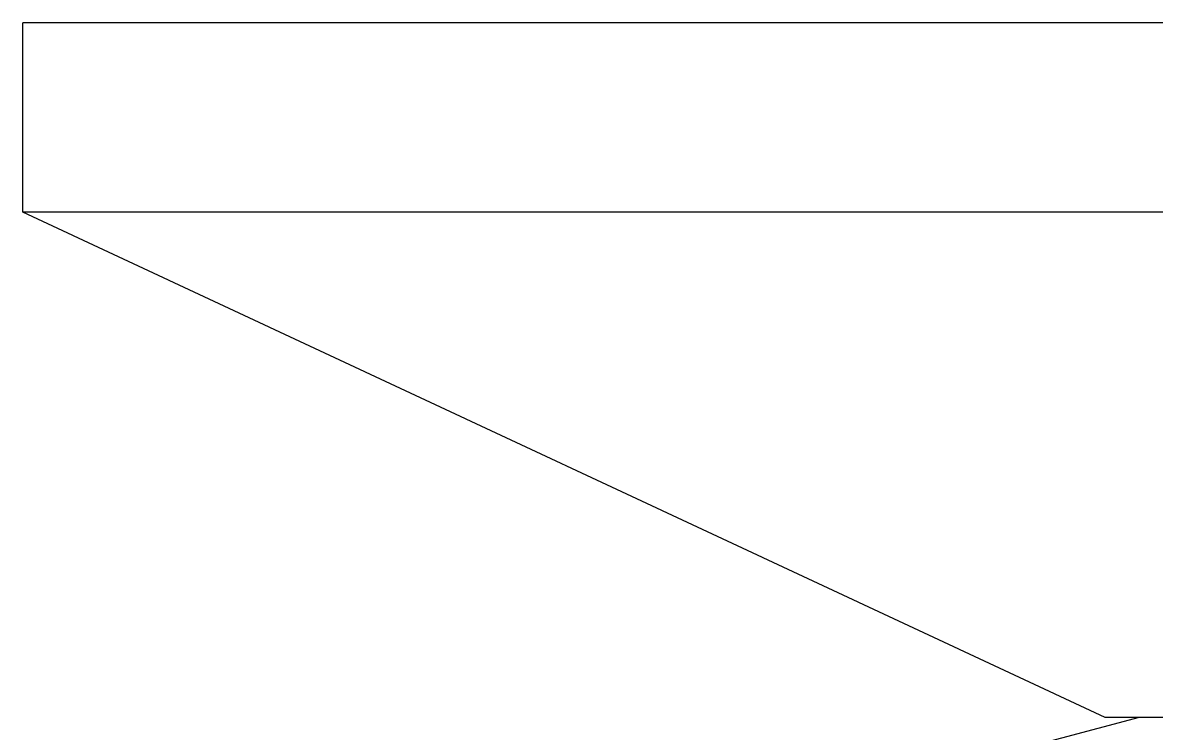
# Model space of a CAD drawing. Extents: x 16296660632 to 16296672895, y -37409619871 to -37409617326.
# Drawn here: x 16296672247.83 to 16296672263.75, y -37409617568.34 to -37409617558.36 of the extents above; entities that cross this region are included whole.
import ezdxf

# ---------------------------------------------------------------- set-up
doc = ezdxf.new("R2010")
doc.units = 0
doc.header["$LTSCALE"] = 10
doc.header["$MEASUREMENT"] = 0
doc.layers.get('0').update_dxf_attribs({"linetype": 'CONTINUOUS'})
doc.layers.add('06___PRT_ALL_SURFS', color=7, linetype='CONTINUOUS')

msp = doc.modelspace()

# ---------------------------------------------------------------- linework, layer by layer
at = {"color": 7, "linetype": 'Continuous'}
for p, q in [((16296672247.832979, -37409617561.022903), (16296672247.832979, -37409617558.363678)), ((16296672302.34096, -37409617558.363678), (16296672247.833241, -37409617558.363678)), ((16296672263.027519, -37409617568.113678), (16296672247.832979, -37409617561.022903)), ((16296672302.341221, -37409617561.022903), (16296672247.832979, -37409617561.022903)), ((16296672287.14666, -37409617568.113678), (16296672263.02754, -37409617568.113678))]:
    msp.add_line(p, q, dxfattribs=at)
at = {"layer": '06___PRT_ALL_SURFS', "color": 7, "linetype": 'Continuous'}
msp.add_line((16296672263.507681, -37409617568.113678), (16296672261.837099, -37409617568.56131), dxfattribs=at)

doc.saveas('drawing.dxf')
